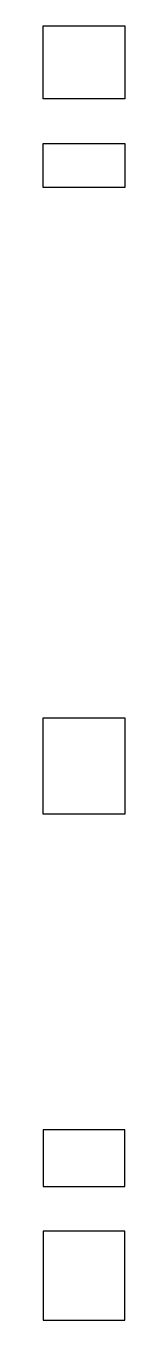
# Model space of a CAD drawing. Header units: metres. Extents: x -18.5 to -15.6, y -1.1 to 46.5.
import ezdxf

# ---------------------------------------------------------------- set-up
doc = ezdxf.new("R2010")
doc.units = ezdxf.units.M

msp = doc.modelspace()

# ---------------------------------------------------------------- linework, layer by layer
for p, q in [((-18.55, 44.82), (-18.55, 46.5)), ((-18.55, 46.5), (-17.261, 46.5)), ((-17.261, 46.5), (-15.55, 46.5)), ((-17.261, 46.5), (-17.261, 46.5)), ((-15.55, 46.5), (-15.55, 46.102)), ((-15.55, 46.102), (-15.55, 44.564)), ((-18.55, 44.75), (-18.55, 44.82)), ((-18.55, 44.705), (-18.55, 44.75)), ((-18.55, 44.703), (-18.55, 44.705)), ((-18.55, 44.569), (-18.55, 44.703)), ((-18.55, 44.564), (-18.55, 44.569)), ((-18.55, 44.345), (-18.55, 44.564)), ((-18.55, 44.341), (-18.55, 44.345)), ((-18.55, 44.047), (-18.55, 44.341)), ((-15.55, 44.564), (-15.55, 44.556)), ((-15.55, 44.556), (-15.55, 44.341)), ((-15.55, 44.341), (-15.55, 44.334)), ((-15.55, 44.334), (-15.55, 44.045)), ((-18.55, 44.045), (-18.55, 44.047)), ((-18.55, 43.814), (-18.55, 44.045)), ((-16.579, 43.814), (-18.55, 43.814)), ((-15.55, 43.814), (-16.579, 43.814)), ((-15.55, 44.045), (-15.55, 44.043)), ((-15.55, 44.043), (-15.55, 43.814)), ((-18.55, 42.125), (-18.55, 42.175)), ((-18.55, 42.175), (-15.953, 42.175)), ((-18.55, 41.804), (-18.55, 42.125)), ((-18.55, 42.125), (-18.55, 42.125)), ((-15.953, 42.175), (-15.55, 42.175)), ((-15.953, 42.175), (-15.953, 42.175)), ((-15.55, 42.175), (-15.55, 42.125)), ((-15.55, 42.125), (-15.55, 42.125)), ((-15.55, 42.125), (-15.55, 41.799)), ((-18.55, 41.799), (-18.55, 41.804)), ((-18.55, 41.546), (-18.55, 41.799)), ((-18.55, 41.538), (-18.55, 41.546)), ((-18.55, 40.646), (-18.55, 41.538)), ((-15.55, 41.799), (-15.55, 41.796)), ((-15.55, 41.796), (-15.55, 41.538)), ((-15.55, 41.538), (-15.55, 41.512)), ((-15.55, 41.512), (-15.55, 40.55)), ((-18.55, 40.55), (-18.55, 40.646)), ((-15.821, 40.55), (-18.55, 40.55)), ((-15.55, 40.55), (-15.821, 40.55)), ((-18.55, 20.978), (-18.55, 21.05)), ((-18.55, 21.05), (-15.7, 21.05)), ((-18.55, 20.955), (-18.55, 20.978)), ((-18.55, 20.907), (-18.55, 20.955)), ((-15.7, 21.05), (-15.55, 21.05)), ((-15.7, 21.05), (-15.7, 21.05)), ((-15.55, 21.05), (-15.55, 20.978)), ((-15.55, 20.978), (-15.55, 20.955)), ((-15.55, 20.955), (-15.55, 20.907)), ((-18.55, 20.814), (-18.55, 20.907)), ((-18.55, 20.224), (-18.55, 20.814)), ((-15.55, 20.907), (-15.55, 20.814)), ((-15.55, 20.814), (-15.55, 20.653)), ((-15.55, 20.653), (-15.55, 19.995)), ((-18.55, 19.995), (-18.55, 20.224)), ((-18.55, 19.698), (-18.55, 19.995)), ((-15.55, 19.995), (-15.55, 19.698)), ((-18.55, 19.025), (-18.55, 19.698)), ((-15.55, 19.698), (-15.55, 19.025)), ((-18.55, 18.814), (-18.55, 19.025)), ((-18.55, 18.553), (-18.55, 18.814)), ((-15.55, 19.025), (-15.55, 18.814)), ((-15.55, 18.814), (-15.55, 18.553)), ((-18.55, 18.328), (-18.55, 18.553)), ((-18.55, 18.183), (-18.55, 18.328)), ((-18.55, 18.114), (-18.55, 18.183)), ((-18.55, 18.098), (-18.55, 18.114)), ((-18.55, 17.503), (-18.55, 18.098)), ((-15.55, 18.553), (-15.55, 18.328)), ((-15.55, 18.328), (-15.55, 18.183)), ((-15.55, 18.183), (-15.55, 18.114)), ((-15.55, 18.114), (-15.55, 17.503)), ((-18.204, 17.503), (-18.55, 17.503)), ((-15.55, 17.503), (-18.204, 17.503)), ((-15.552, 5.899), (-18.55, 5.899)), ((-18.55, 5.899), (-18.55, 4.845)), ((-15.55, 5.899), (-15.552, 5.899)), ((-15.55, 4.965), (-15.55, 5.899)), ((-18.55, 4.845), (-18.55, 4.65)), ((-15.55, 4.933), (-15.55, 4.965)), ((-15.55, 4.845), (-15.55, 4.933)), ((-15.55, 4.428), (-15.55, 4.845)), ((-18.55, 4.65), (-18.55, 4.248)), ((-15.55, 4.31), (-15.55, 4.428)), ((-15.55, 4.065), (-15.55, 4.31)), ((-18.55, 4.248), (-18.55, 4.065)), ((-18.55, 4.065), (-18.55, 3.814)), ((-18.55, 3.814), (-16.579, 3.814)), ((-16.579, 3.814), (-15.55, 3.814)), ((-16.579, 3.814), (-16.579, 3.814)), ((-15.55, 3.814), (-15.55, 4.065)), ((-15.953, 2.175), (-18.55, 2.175)), ((-18.55, 2.175), (-18.55, 2.131)), ((-18.55, 2.131), (-18.55, 2.125)), ((-18.55, 2.125), (-18.55, 1.827)), ((-15.55, 2.175), (-15.953, 2.175)), ((-15.55, 2.125), (-15.55, 2.175)), ((-15.55, 1.827), (-15.55, 2.125)), ((-18.55, 1.827), (-18.55, 1.79)), ((-18.55, 1.79), (-18.55, 1.551)), ((-18.55, 1.551), (-18.55, 1.502)), ((-18.55, 1.502), (-18.55, 1.33)), ((-15.55, 1.79), (-15.55, 1.827)), ((-15.55, 1.551), (-15.55, 1.79)), ((-15.55, 1.408), (-15.55, 1.551)), ((-18.55, 1.33), (-18.55, 1.283)), ((-18.55, 1.283), (-18.55, 1.182)), ((-18.55, 1.182), (-18.55, 1.146)), ((-18.55, 1.146), (-18.55, 1.132)), ((-18.55, 1.132), (-18.55, 1.099)), ((-18.55, 1.099), (-18.55, -0.089)), ((-15.55, 1.33), (-15.55, 1.408)), ((-15.55, 1.247), (-15.55, 1.33)), ((-15.55, 1.182), (-15.55, 1.247)), ((-15.55, -0.218), (-15.55, 1.182)), ((-18.55, -0.089), (-18.55, -0.189)), ((-18.55, -0.189), (-18.55, -0.222)), ((-18.55, -0.222), (-18.55, -1.1)), ((-15.55, -0.407), (-15.55, -0.218)), ((-15.55, -0.532), (-15.55, -0.407)), ((-15.55, -0.607), (-15.55, -0.532)), ((-15.55, -1.1), (-15.55, -0.607)), ((-18.55, -1.1), (-15.913, -1.1)), ((-15.913, -1.1), (-15.55, -1.1)), ((-15.913, -1.1), (-15.913, -1.1))]:
    msp.add_line(p, q)

doc.saveas('drawing.dxf')
